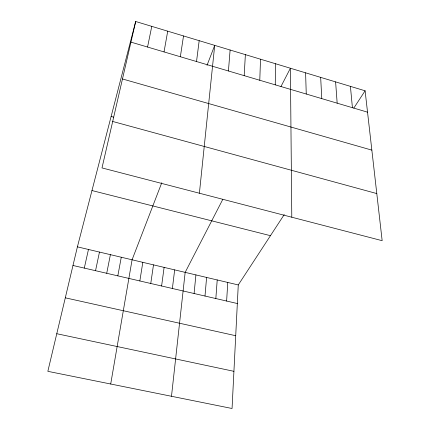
<?xml version="1.0" encoding="UTF-8"?>
<svg xmlns="http://www.w3.org/2000/svg" width="430" height="430" viewBox="0 0 430 430"><rect width="100%" height="100%" fill="white"/><g stroke="black" fill="none" stroke-linecap="round" stroke-linejoin="round"><path stroke-width="0.64" d="M275.259 84.85L275.517 63.737M259.784 80.265L260.51 59.206M284.241 214.575L238.268 284.94L232.055 408.5L47.843 371.332L77.405 246.847L135.692 21.5L365.102 90.8L382.157 240.687L102.001 167.926L135.692 21.5M244.181 75.648L245.374 54.631M226.621 301.048L227.771 282.451M215.838 298.549L217.214 279.952M228.432 70.982L230.109 50.02M204.997 296.039L206.594 277.436M194.086 293.513L195.908 274.904M199.396 193.221L214.71 45.37L207.018 65.338M171.489 396.277L185.158 272.362L222.842 199.267M172.387 288.492L174.666 269.879M196.521 61.538L199.181 40.678M161.605 285.993L164.109 267.379M150.758 283.483L153.494 264.864M180.347 56.749L183.519 35.948M139.847 280.957L142.814 262.332M110.704 384.017L132.075 259.79L161.771 182.739M164.029 51.917L167.716 31.175M117.825 275.856L121.271 257.231M106.715 273.286L110.403 254.657M147.56 47.042L151.774 26.359M95.541 270.696L99.47 252.071M84.296 268.094L88.467 249.464M280.951 86.554L290.395 68.23L291.793 217.22M353.788 108.118L365.102 90.8M56.776 333.718L233.925 371.321M65.301 297.823L235.715 335.723M72.982 265.477L237.333 303.526M77.405 246.847L238.268 284.94M91.966 190.544L270.449 235.683M112.692 121.459L376.798 193.575M111.128 116.466L113.67 117.164M122.469 78.964L371.853 150.129M130.946 42.124L367.537 112.165M350.418 86.365L352.417 107.694M335.604 81.888L337.168 103.178M320.667 77.379L321.78 98.62M305.596 72.826L306.257 94.025"/></g></svg>
